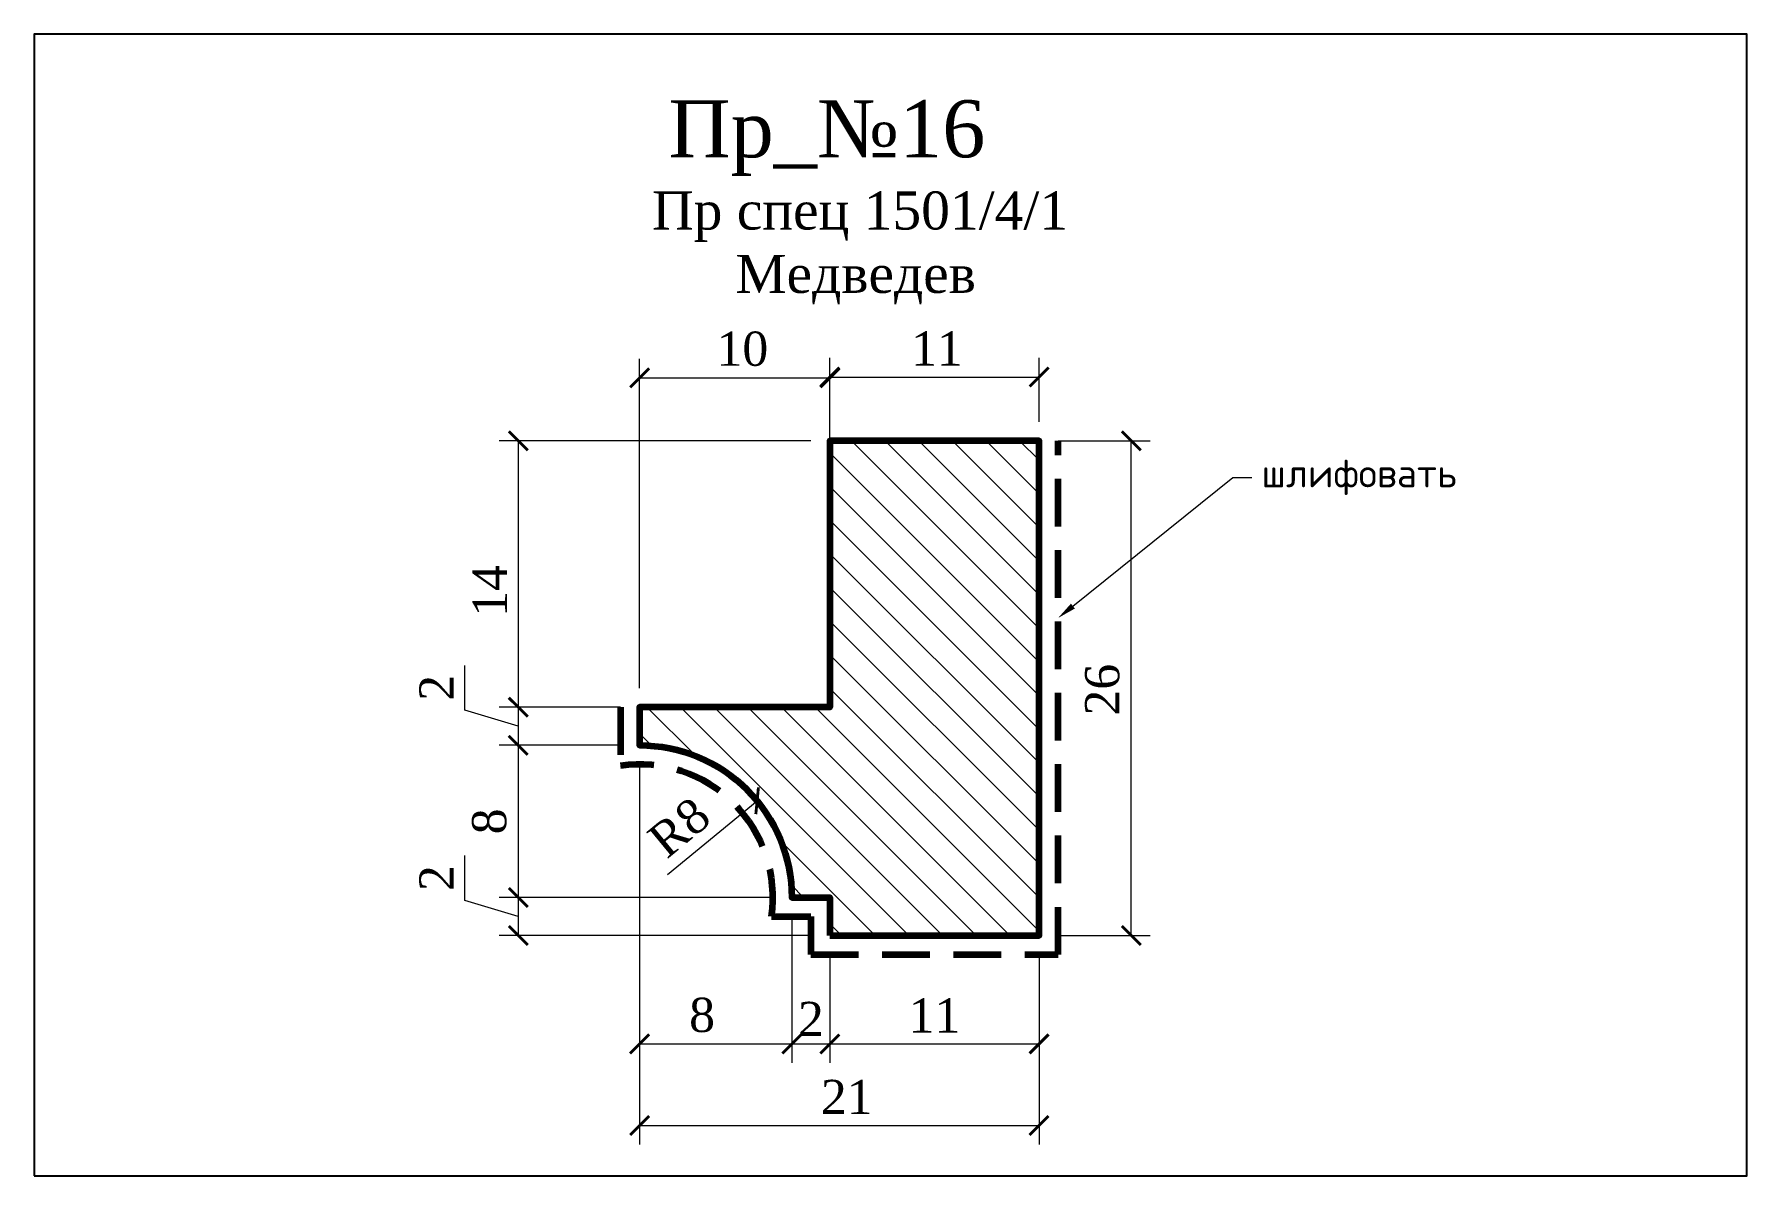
# Model space of a CAD drawing. Header units: millimetres. Extents: x 305577.8 to 305667.8, y -92506.8 to -92446.8.
import ezdxf
from ezdxf import colors
from ezdxf.entities.mleader import LeaderData, LeaderLine
from ezdxf.math import Vec2, Vec3

# ---------------------------------------------------------------- set-up
doc = ezdxf.new("R2010")
doc.units = ezdxf.units.MM
doc.header["$MEASUREMENT"] = 0
doc.linetypes.add('HIDDEN', pattern=[0.375, 0.25, -0.125])
doc.layers.add('Outside panel', color=7, linetype='Continuous', lineweight=18, true_color=0x7f5e57)
for name, color, linetype, lineweight in [('линия 15', 7, 'Continuous', 15), ('линия 50', 1, 'Continuous', 211), ('служебный слой РАЗМЕРЫ', 7, 'Continuous', 9)]:
    doc.layers.add(name, color=color, linetype=linetype, lineweight=lineweight)
doc.styles.add('ELECT', font='times.ttf')
doc.styles.get("Standard").update_dxf_attribs({"font": 'times.ttf'})
doc.styles.add('ЕСКД профили текст', font='isocpeur.ttf')
doc.dimstyles.new('M_1', dxfattribs={"dimtxt": 1.8, "dimasz": 1, "dimexe": 1, "dimexo": 1, "dimgap": 0.6, "dimtad": 1, "dimdec": 0, "dimdsep": 46, "dimtxsty": 'Standard', "dimblk": 'ARCHTICK', "dimcen": -5, "dimclrd": 7, "dimclre": 7, "dimclrt": 7, "dimadec": 0, "dimazin": 0, "dimtfac": 1, "dimtdec": 0, "dimtmove": 0, "dimatfit": 3, "dimfxl": 1, "dimtolj": 1, "dimtzin": 0, "dimlwd": 5, "dimlwe": 5, "dimarcsym": 0})

# ---------------------------------------------------------------- blocks, each defined once
blk = doc.blocks.new('_ArchTick')
at = {"color": 0, "linetype": 'ByBlock', "const_width": 0.15}
blk.add_lwpolyline([(-0.5, -0.5), (0.5, 0.5)], dxfattribs=at)
blk = doc.blocks.new('*D13')
at = {"layer": 'Defpoints', "color": 0, "ltscale": 1000, "transparency": 16777216}
for p in [(305615.818, -92487.077), (305609.642, -92492.162)]:
    blk.add_point(p, dxfattribs=at)
at = {"layer": 'линия 15', "color": 7, "lineweight": 5, "ltscale": 1000, "transparency": 16777216}
blk.add_line((305611.106, -92490.957), (305615.818, -92487.077), dxfattribs=at)
at = {"layer": 'линия 15', "color": 7, "lineweight": 5, "ltscale": 1000, "transparency": 16777216, "rotation": 39.46872246457041}
blk.add_blockref('_ArchTick', (305615.818, -92487.077), dxfattribs=at)
at = {"layer": 'линия 15', "color": 7, "ltscale": 1000, "transparency": 16777216, "insert": (305611.727, -92488.483), "char_height": 1.8, "attachment_point": 5, "rotation": 39.46872}
blk.add_mtext('\\A1;R8', dxfattribs=at)
blk = doc.blocks.new('*D12')
at = {"layer": 'Defpoints', "color": 0, "ltscale": 1000, "transparency": 16777216}
for p in [(305609.642, -92484.162), (305630.634, -92494.162), (305630.634, -92504.146)]:
    blk.add_point(p, dxfattribs=at)
at = {"layer": 'линия 15', "color": 7, "lineweight": 5, "ltscale": 1000, "transparency": 16777216}
for p, q in [((305609.642, -92485.162), (305609.642, -92505.146)), ((305630.634, -92495.162), (305630.634, -92505.146)), ((305609.642, -92504.146), (305630.634, -92504.146))]:
    blk.add_line(p, q, dxfattribs=at)
at = {"layer": 'линия 15', "color": 7, "lineweight": 5, "ltscale": 1000, "transparency": 16777216, "rotation": 180}
blk.add_blockref('_ArchTick', (305609.642, -92504.146), dxfattribs=at)
at = {"layer": 'линия 15', "color": 7, "lineweight": 5, "ltscale": 1000, "transparency": 16777216}
blk.add_blockref('_ArchTick', (305630.634, -92504.146), dxfattribs=at)
at = {"layer": 'линия 15', "color": 7, "ltscale": 1000, "transparency": 16777216, "insert": (305620.527, -92502.646), "char_height": 1.8, "attachment_point": 5}
blk.add_mtext('\\A1;21', dxfattribs=at)
blk = doc.blocks.new('*D11')
at = {"layer": 'Defpoints', "color": 0, "ltscale": 1000, "transparency": 16777216}
for p in [(305617.642, -92492.162), (305603.264, -92494.162), (305619.642, -92494.162)]:
    blk.add_point(p, dxfattribs=at)
at = {"layer": 'линия 15', "color": 7, "lineweight": 5, "ltscale": 1000, "transparency": 16777216}
for p, q in [((305600.464, -92492.322), (305600.464, -92489.961)), ((305603.264, -92493.162), (305600.464, -92492.322)), ((305616.642, -92492.162), (305602.264, -92492.162)), ((305603.264, -92492.162), (305603.264, -92494.162)), ((305618.642, -92494.162), (305602.264, -92494.162))]:
    blk.add_line(p, q, dxfattribs=at)
for p, rotation in [((305603.264, -92492.162), 90), ((305603.264, -92494.162), 270)]:
    blk.add_blockref('_ArchTick', p, dxfattribs=dict(at, rotation=rotation))
at = {"layer": 'линия 15', "color": 7, "ltscale": 1000, "transparency": 16777216, "insert": (305598.964, -92491.142), "char_height": 1.8, "attachment_point": 5, "rotation": 90}
blk.add_mtext('\\A1;2', dxfattribs=at)
blk = doc.blocks.new('*D10')
at = {"layer": 'Defpoints', "color": 0, "ltscale": 1000, "transparency": 16777216}
for p in [(305609.642, -92484.162), (305603.264, -92492.162), (305617.642, -92492.162)]:
    blk.add_point(p, dxfattribs=at)
at = {"layer": 'линия 15', "color": 7, "lineweight": 5, "ltscale": 1000, "transparency": 16777216}
for p, q in [((305608.642, -92484.162), (305602.264, -92484.162)), ((305603.264, -92484.162), (305603.264, -92492.162)), ((305616.642, -92492.162), (305602.264, -92492.162))]:
    blk.add_line(p, q, dxfattribs=at)
for p, rotation in [((305603.264, -92484.162), 90), ((305603.264, -92492.162), 270)]:
    blk.add_blockref('_ArchTick', p, dxfattribs=dict(at, rotation=rotation))
at = {"layer": 'линия 15', "color": 7, "ltscale": 1000, "transparency": 16777216, "insert": (305601.748, -92488.162), "char_height": 1.8, "attachment_point": 5, "rotation": 90}
blk.add_mtext('\\A1;8', dxfattribs=at)
blk = doc.blocks.new('*D9')
at = {"layer": 'Defpoints', "color": 0, "ltscale": 1000, "transparency": 16777216}
for p in [(305609.643, -92482.162), (305603.264, -92484.162), (305609.642, -92484.162)]:
    blk.add_point(p, dxfattribs=at)
at = {"layer": 'линия 15', "color": 7, "lineweight": 5, "ltscale": 1000, "transparency": 16777216}
for p, q in [((305600.464, -92482.322), (305600.464, -92479.961)), ((305608.643, -92482.162), (305602.264, -92482.162)), ((305603.264, -92482.162), (305603.264, -92484.162)), ((305603.264, -92483.162), (305600.464, -92482.322)), ((305608.642, -92484.162), (305602.264, -92484.162))]:
    blk.add_line(p, q, dxfattribs=at)
for p, rotation in [((305603.264, -92482.162), 90), ((305603.264, -92484.162), 270)]:
    blk.add_blockref('_ArchTick', p, dxfattribs=dict(at, rotation=rotation))
at = {"layer": 'линия 15', "color": 7, "ltscale": 1000, "transparency": 16777216, "insert": (305598.964, -92481.142), "char_height": 1.8, "attachment_point": 5, "rotation": 90}
blk.add_mtext('\\A1;2', dxfattribs=at)
blk = doc.blocks.new('*D8')
at = {"layer": 'Defpoints', "color": 0, "ltscale": 1000, "transparency": 16777216}
for p in [(305619.642, -92468.162), (305603.264, -92482.162), (305609.643, -92482.162)]:
    blk.add_point(p, dxfattribs=at)
at = {"layer": 'линия 15', "color": 7, "lineweight": 5, "ltscale": 1000, "transparency": 16777216}
for p, q in [((305618.642, -92468.162), (305602.264, -92468.162)), ((305603.264, -92468.162), (305603.264, -92482.162)), ((305608.643, -92482.162), (305602.264, -92482.162))]:
    blk.add_line(p, q, dxfattribs=at)
for p, rotation in [((305603.264, -92468.162), 90), ((305603.264, -92482.162), 270)]:
    blk.add_blockref('_ArchTick', p, dxfattribs=dict(at, rotation=rotation))
at = {"layer": 'линия 15', "color": 7, "ltscale": 1000, "transparency": 16777216, "insert": (305601.764, -92476.048), "char_height": 1.8, "attachment_point": 5, "rotation": 90}
blk.add_mtext('\\A1;14', dxfattribs=at)
blk = doc.blocks.new('*D7')
at = {"layer": 'Defpoints', "color": 0, "ltscale": 1000, "transparency": 16777216}
for p in [(305619.642, -92464.845), (305609.643, -92482.162), (305619.642, -92482.162)]:
    blk.add_point(p, dxfattribs=at)
at = {"layer": 'линия 15', "color": 7, "lineweight": 5, "ltscale": 1000, "transparency": 16777216}
for p, q in [((305609.643, -92481.162), (305609.643, -92463.845)), ((305619.642, -92481.162), (305619.642, -92463.845)), ((305609.643, -92464.845), (305619.642, -92464.845))]:
    blk.add_line(p, q, dxfattribs=at)
at = {"layer": 'линия 15', "color": 7, "lineweight": 5, "ltscale": 1000, "transparency": 16777216, "rotation": 180}
blk.add_blockref('_ArchTick', (305609.643, -92464.845), dxfattribs=at)
at = {"layer": 'линия 15', "color": 7, "lineweight": 5, "ltscale": 1000, "transparency": 16777216}
blk.add_blockref('_ArchTick', (305619.642, -92464.845), dxfattribs=at)
at = {"layer": 'линия 15', "color": 7, "ltscale": 1000, "transparency": 16777216, "insert": (305615.043, -92463.33), "char_height": 1.8, "attachment_point": 5}
blk.add_mtext('\\A1;10', dxfattribs=at)
blk = doc.blocks.new('*D6')
at = {"layer": 'Defpoints', "color": 0, "ltscale": 1000, "transparency": 16777216}
for p in [(305630.634, -92464.805), (305619.642, -92468.162), (305630.634, -92468.162)]:
    blk.add_point(p, dxfattribs=at)
at = {"layer": 'линия 15', "color": 7, "lineweight": 5, "ltscale": 1000, "transparency": 16777216}
for p, q in [((305619.642, -92467.162), (305619.642, -92463.805)), ((305630.634, -92467.162), (305630.634, -92463.805)), ((305619.642, -92464.805), (305630.634, -92464.805))]:
    blk.add_line(p, q, dxfattribs=at)
at = {"layer": 'линия 15', "color": 7, "lineweight": 5, "ltscale": 1000, "transparency": 16777216, "rotation": 180}
blk.add_blockref('_ArchTick', (305619.642, -92464.805), dxfattribs=at)
at = {"layer": 'линия 15', "color": 7, "lineweight": 5, "ltscale": 1000, "transparency": 16777216}
blk.add_blockref('_ArchTick', (305630.634, -92464.805), dxfattribs=at)
at = {"layer": 'линия 15', "color": 7, "ltscale": 1000, "transparency": 16777216, "insert": (305625.268, -92463.305), "char_height": 1.8, "attachment_point": 5}
blk.add_mtext('\\A1;11', dxfattribs=at)
blk = doc.blocks.new('*D5')
at = {"layer": 'Defpoints', "color": 0, "ltscale": 1000, "transparency": 16777216}
for p in [(305630.634, -92468.162), (305635.48, -92468.162), (305630.634, -92494.162)]:
    blk.add_point(p, dxfattribs=at)
at = {"layer": 'линия 15', "color": 7, "lineweight": 5, "ltscale": 1000, "transparency": 16777216}
for p, q in [((305631.634, -92468.162), (305636.48, -92468.162)), ((305635.48, -92494.162), (305635.48, -92468.162)), ((305631.634, -92494.162), (305636.48, -92494.162))]:
    blk.add_line(p, q, dxfattribs=at)
for p, rotation in [((305635.48, -92468.162), 90), ((305635.48, -92494.162), 270)]:
    blk.add_blockref('_ArchTick', p, dxfattribs=dict(at, rotation=rotation))
at = {"layer": 'линия 15', "color": 7, "ltscale": 1000, "transparency": 16777216, "insert": (305633.965, -92481.239), "char_height": 1.8, "attachment_point": 5, "rotation": 90}
blk.add_mtext('\\A1;26', dxfattribs=at)
blk = doc.blocks.new('*D3')
at = {"layer": 'Defpoints', "color": 0, "ltscale": 1000, "transparency": 16777216}
for p in [(305617.642, -92492.162), (305619.642, -92494.162), (305619.642, -92499.86)]:
    blk.add_point(p, dxfattribs=at)
at = {"layer": 'линия 15', "color": 7, "lineweight": 5, "ltscale": 1000, "transparency": 16777216}
for p, q in [((305617.642, -92493.162), (305617.642, -92500.86)), ((305619.642, -92495.162), (305619.642, -92500.86)), ((305617.642, -92499.86), (305619.642, -92499.86))]:
    blk.add_line(p, q, dxfattribs=at)
at = {"layer": 'линия 15', "color": 7, "lineweight": 5, "ltscale": 1000, "transparency": 16777216, "rotation": 180}
blk.add_blockref('_ArchTick', (305617.642, -92499.86), dxfattribs=at)
at = {"layer": 'линия 15', "color": 7, "lineweight": 5, "ltscale": 1000, "transparency": 16777216}
blk.add_blockref('_ArchTick', (305619.642, -92499.86), dxfattribs=at)
at = {"layer": 'линия 15', "color": 7, "ltscale": 1000, "transparency": 16777216, "insert": (305618.642, -92498.546), "char_height": 1.8, "attachment_point": 5}
blk.add_mtext('\\A1;2', dxfattribs=at)
blk = doc.blocks.new('*D2')
at = {"layer": 'Defpoints', "color": 0, "ltscale": 1000, "transparency": 16777216}
for p in [(305609.642, -92484.162), (305617.642, -92492.162), (305617.642, -92499.86)]:
    blk.add_point(p, dxfattribs=at)
at = {"layer": 'линия 15', "color": 7, "lineweight": 5, "ltscale": 1000, "transparency": 16777216}
for p, q in [((305609.642, -92485.162), (305609.642, -92500.86)), ((305617.642, -92493.162), (305617.642, -92500.86)), ((305609.642, -92499.86), (305617.642, -92499.86))]:
    blk.add_line(p, q, dxfattribs=at)
at = {"layer": 'линия 15', "color": 7, "lineweight": 5, "ltscale": 1000, "transparency": 16777216, "rotation": 180}
blk.add_blockref('_ArchTick', (305609.642, -92499.86), dxfattribs=at)
at = {"layer": 'линия 15', "color": 7, "lineweight": 5, "ltscale": 1000, "transparency": 16777216}
blk.add_blockref('_ArchTick', (305617.642, -92499.86), dxfattribs=at)
at = {"layer": 'линия 15', "color": 7, "ltscale": 1000, "transparency": 16777216, "insert": (305612.923, -92498.345), "char_height": 1.8, "attachment_point": 5}
blk.add_mtext('\\A1;8', dxfattribs=at)

msp = doc.modelspace()

# ---------------------------------------------------------------- hatches: boundary and pattern name
at = {"layer": 'Outside panel', "ltscale": 1000}
h = msp.add_hatch(dxfattribs=at)
h.set_pattern_fill('ANSI31', color=256, scale=10, angle=90)
h.set_pattern_definition([(135, (-1654.8026, -145.9765), (-0.8838834765, -0.8838834765), [])])
h.paths.add_polyline_path([(305630.634, -92468.162), (305619.642, -92468.162), (305619.642, -92482.162), (305609.643, -92482.162), (305609.642, -92484.162, -0.414214), (305617.642, -92492.162), (305619.642, -92492.162), (305619.642, -92494.162), (305630.634, -92494.162)])

# ---------------------------------------------------------------- linework, layer by layer
at = {"color": 6, "ltscale": 1000}
msp.add_lwpolyline([(305577.827, -92506.788), (305667.827, -92506.788), (305667.827, -92446.788), (305577.827, -92446.788)], close=True, dxfattribs=at)
at = {"layer": 'линия 50', "color": 1, "linetype": 'HIDDEN', "ltscale": 10, "true_color": 0xff0909}
msp.add_lwpolyline([(305608.643, -92482.162), (305608.642, -92485.234, -0.500924), (305616.57, -92493.162), (305618.642, -92493.162), (305618.642, -92495.162), (305631.634, -92495.162), (305631.634, -92468.162)], format="xyb", dxfattribs=at)
at = {"layer": 'линия 50', "color": 7}
msp.add_lwpolyline([(305619.642, -92494.162), (305630.634, -92494.162), (305630.634, -92468.162), (305619.642, -92468.162), (305619.642, -92482.162), (305609.643, -92482.162), (305609.642, -92484.162, -0.414214), (305617.642, -92492.162), (305619.642, -92492.162), (305619.642, -92494.162)], format="xyb", dxfattribs=at)

# ---------------------------------------------------------------- texts
at = {"color": 5, "ltscale": 1000, "style": 'ELECT'}
msp.add_text('Пр_№16', height=3, dxfattribs=at).set_placement((305611.154, -92453.255))
at = {"color": 7, "ltscale": 1000, "insert": (305607.607, -92455.051), "char_height": 2, "width": 26.3442, "attachment_point": 1, "style": 'ELECT'}
msp.add_mtext('\\pi2.6948;Пр спец 1501/4/1\\P\\pi7.0719;Медведев', dxfattribs=at)

# ---------------------------------------------------------------- dimensions: what is measured, and where the dimension line sits
at = {"layer": 'линия 15', "color": 7, "ltscale": 1000}
for base, p1, p2, picture, middle in [((305619.642, -92464.845), (305609.643, -92482.162), (305619.642, -92482.162), '*D7', (305615.043, -92464.845)), ((305630.634, -92464.805), (305619.642, -92468.162), (305630.634, -92468.162), '*D6', (305625.268, -92464.805)), ((305630.634, -92504.146), (305609.642, -92484.162), (305630.634, -92494.162), '*D12', (305620.527, -92504.146)), ((305617.642, -92499.86), (305609.642, -92484.162), (305617.642, -92492.162), '*D2', (305612.923, -92499.86)), ((305619.642, -92499.86), (305617.642, -92492.162), (305619.642, -92494.162), '*D3', (305618.642, -92500.046))]:
    dim = msp.add_linear_dim(base=base, p1=p1, p2=p2, dimstyle='M_1', dxfattribs=at)
    dim.commit()
    dim.dimension.update_dxf_attribs({"geometry": picture, "text_midpoint": middle, "dimtype": 128})
for base, p1, p2, picture, middle in [((305603.264, -92482.162), (305619.642, -92468.162), (305609.643, -92482.162), '*D8', (305603.264, -92476.048)), ((305635.48, -92468.162), (305630.634, -92494.162), (305630.634, -92468.162), '*D5', (305635.48, -92481.239))]:
    dim = msp.add_linear_dim(base=base, p1=p1, p2=p2, angle=90, dimstyle='M_1', dxfattribs=at)
    dim.commit()
    dim.dimension.update_dxf_attribs({"geometry": picture, "text_midpoint": middle, "dimtype": 128})
for base, p1, p2, picture, middle in [((305603.264, -92484.162), (305609.643, -92482.162), (305609.642, -92484.162), '*D9', (305598.964, -92481.722)), ((305603.264, -92492.162), (305609.642, -92484.162), (305617.642, -92492.162), '*D10', (305601.748, -92488.162)), ((305603.264, -92494.162), (305617.642, -92492.162), (305619.642, -92494.162), '*D11', (305598.964, -92491.722))]:
    dim = msp.add_linear_dim(base=base, p1=p1, p2=p2, angle=90, dimstyle='M_1', dxfattribs=at)
    dim.commit()
    dim.dimension.update_dxf_attribs({"geometry": picture, "text_midpoint": middle})
dim = msp.add_radius_dim(center=(305609.642, -92492.162), mpoint=(305615.818, -92487.077), dimstyle='M_1', dxfattribs=at)
dim.commit()
dim.dimension.update_dxf_attribs({"geometry": '*D13', "text_midpoint": (305612.69, -92489.652), "dimtype": 132})
msp.add_linear_dim(base=(305630.634, -92499.86), p1=(305619.642, -92494.162), p2=(305630.634, -92494.162), dimstyle='M_1', dxfattribs=at).render()

# ---------------------------------------------------------------- leaders
at = {"layer": 'служебный слой РАЗМЕРЫ'}
ml = msp.add_multileader_mtext('Standard', dxfattribs=at)
ml.set_content('\\A1;шлифовать', color=256, style='ЕСКД профили текст')
ml.set_leader_properties(color=256, linetype='ByLayer', lineweight=-1)
ml.build(insert=Vec2(0, 0))
ml.multileader.update_dxf_attribs({"dogleg_length": 1, "arrow_head_size": 1})
ctx = ml.context
ctx.base_point, ctx.char_height, ctx.arrow_head_size, ctx.landing_gap_size, ctx.plane_origin = Vec3(305641.818, -92470.08), 1.5, 1, 0.5, Vec3(305660.852, -92439.224)
notes = []
notes.append((ctx, [(1, (1, 1, 0), (305640.818, -92470.08), (1, 0), 1, [(0, [(305631.634, -92477.472)], 0, [])])]))
ctx.mtext.insert, ctx.mtext.flow_direction = Vec3(305642.318, -92469.105), 5
for ctx, leaders in notes:
    for number, flags, end, landing, length, lines in leaders:
        leader = LeaderData()
        leader.index, (leader.has_last_leader_line, leader.has_dogleg_vector, leader.attachment_direction) = number, flags
        leader.last_leader_point, leader.dogleg_vector, leader.dogleg_length = Vec3(end), Vec3(landing), length
        for number, points, colour, breaks in lines:
            line = LeaderLine()
            line.index, line.vertices, line.color, line.breaks = number, Vec3.list(points), colors.encode_raw_color(colour), breaks
            leader.lines.append(line)
        ctx.leaders.append(leader)

doc.saveas('drawing.dxf')
